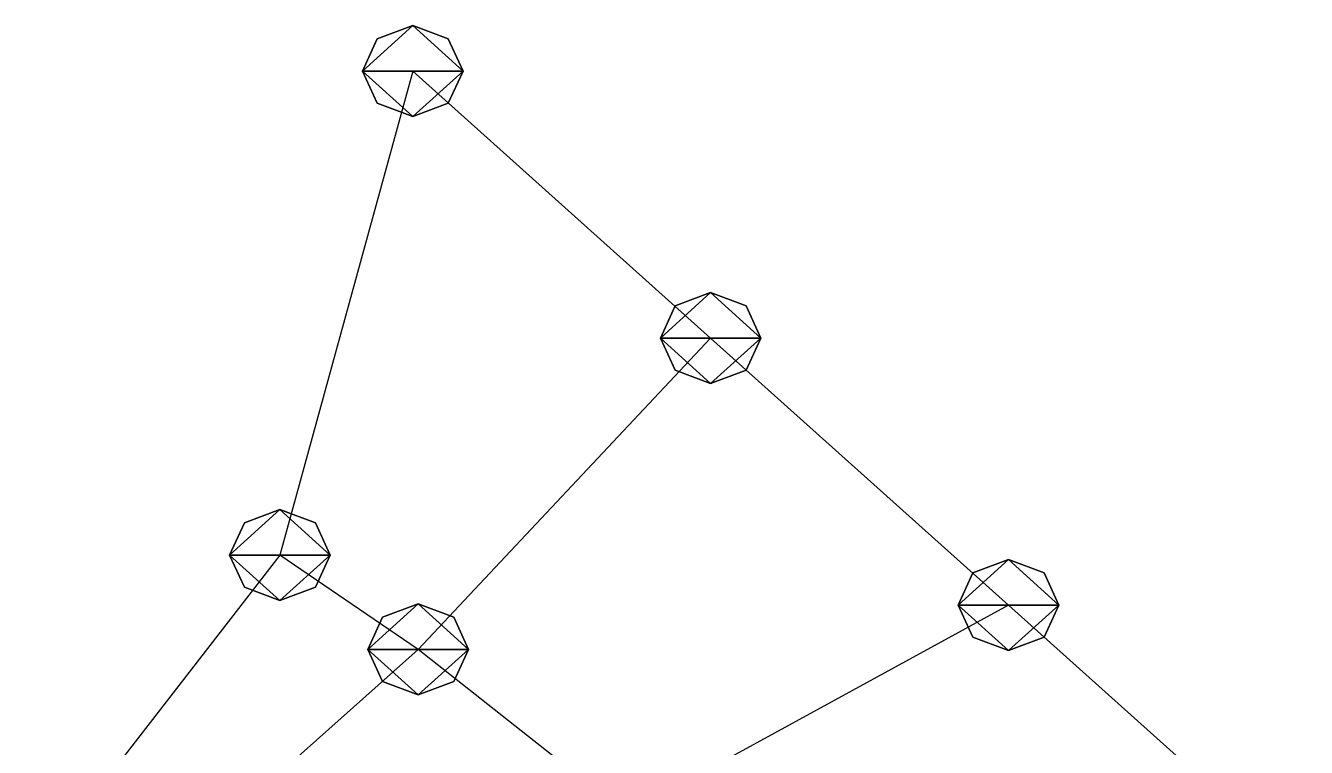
# Model space of a CAD drawing. Header units: metres. Extents: x -74 to 76, y -49 to 49.
# Drawn here: x 8.39 to 33.87, y 34.52 to 48.89 of the extents above; entities that cross this region are included whole.
import ezdxf

# ---------------------------------------------------------------- set-up
doc = ezdxf.new("R2010")
doc.units = ezdxf.units.M

msp = doc.modelspace()

# ---------------------------------------------------------------- linework, layer by layer
for p, q in [((16.088871, 48.886387, -193.25966), (15.381764, 48.621105, -193.13551)), ((16.088871, 48.886387, -193.25966), (15.381764, 48.621105, -193.13551)), ((16.795979, 48.621105, -193.13551), (16.088871, 48.886387, -193.25966)), ((16.795979, 48.621105, -193.13551), (16.088871, 48.886387, -193.25966)), ((15.381764, 48.621105, -193.13551), (15.088871, 47.98065, -192.83582)), ((15.381764, 48.621105, -193.13551), (15.088871, 47.98065, -192.83582)), ((17.088871, 47.98065, -192.83582), (16.795979, 48.621105, -193.13551)), ((17.088871, 47.98065, -192.83582), (16.795979, 48.621105, -193.13551)), ((16.088871, 47.98065, -192.83582), (13.444416, 38.344917, -193.00928)), ((15.088871, 47.98065, -192.83582), (15.381764, 47.3402, -192.53612)), ((15.088871, 47.98065, -192.83582), (15.381764, 47.3402, -192.53612)), ((22.015461, 42.665802, -191.43295), (16.088871, 47.98065, -192.83582)), ((16.795979, 47.3402, -192.53612), (17.088871, 47.98065, -192.83582)), ((16.795979, 47.3402, -192.53612), (17.088871, 47.98065, -192.83582)), ((15.381764, 47.3402, -192.53612), (16.088871, 47.074917, -192.41197)), ((15.381764, 47.3402, -192.53612), (16.088871, 47.074917, -192.41197)), ((16.088871, 47.074917, -192.41197), (16.795979, 47.3402, -192.53612)), ((16.088871, 47.074917, -192.41197), (16.795979, 47.3402, -192.53612)), ((22.015461, 43.571537, -191.8568), (21.308353, 43.306255, -191.73265)), ((22.015461, 43.571537, -191.8568), (21.308353, 43.306255, -191.73265)), ((22.015461, 43.571537, -191.8568), (21.308353, 43.306255, -191.73265)), ((22.722569, 43.306255, -191.73265), (22.015461, 43.571537, -191.8568)), ((22.722569, 43.306255, -191.73265), (22.015461, 43.571537, -191.8568)), ((22.722569, 43.306255, -191.73265), (22.015461, 43.571537, -191.8568)), ((21.308353, 43.306255, -191.73265), (21.015461, 42.665802, -191.43295)), ((21.308353, 43.306255, -191.73265), (21.015461, 42.665802, -191.43295)), ((21.308353, 43.306255, -191.73265), (21.015461, 42.665802, -191.43295)), ((23.015461, 42.665802, -191.43295), (22.722569, 43.306255, -191.73265)), ((23.015461, 42.665802, -191.43295), (22.722569, 43.306255, -191.73265)), ((23.015461, 42.665802, -191.43295), (22.722569, 43.306255, -191.73265)), ((22.015461, 42.665802, -191.43295), (16.196423, 36.467964, -190.87805)), ((21.015461, 42.665802, -191.43295), (21.308353, 42.02535, -191.13326)), ((21.015461, 42.665802, -191.43295), (21.308353, 42.02535, -191.13326)), ((21.015461, 42.665802, -191.43295), (21.308353, 42.02535, -191.13326)), ((27.942036, 37.35096, -190.03009), (22.015461, 42.665802, -191.43295)), ((22.722569, 42.02535, -191.13326), (23.015461, 42.665802, -191.43295)), ((22.722569, 42.02535, -191.13326), (23.015461, 42.665802, -191.43295)), ((22.722569, 42.02535, -191.13326), (23.015461, 42.665802, -191.43295)), ((21.308353, 42.02535, -191.13326), (22.015461, 41.760067, -191.00911)), ((21.308353, 42.02535, -191.13326), (22.015461, 41.760067, -191.00911)), ((21.308353, 42.02535, -191.13326), (22.015461, 41.760067, -191.00911)), ((22.015461, 41.760067, -191.00911), (22.722569, 42.02535, -191.13326)), ((22.015461, 41.760067, -191.00911), (22.722569, 42.02535, -191.13326)), ((22.015461, 41.760067, -191.00911), (22.722569, 42.02535, -191.13326)), ((13.444416, 39.250652, -193.43312), (12.737309, 38.98537, -193.30898)), ((13.444416, 39.250652, -193.43312), (12.737309, 38.98537, -193.30898)), ((13.444416, 39.250652, -193.43312), (12.737309, 38.98537, -193.30898)), ((14.151523, 38.98537, -193.30898), (13.444416, 39.250652, -193.43312)), ((14.151523, 38.98537, -193.30898), (13.444416, 39.250652, -193.43312)), ((14.151523, 38.98537, -193.30898), (13.444416, 39.250652, -193.43312)), ((12.737309, 38.98537, -193.30898), (12.444416, 38.344917, -193.00928)), ((12.737309, 38.98537, -193.30898), (12.444416, 38.344917, -193.00928)), ((12.737309, 38.98537, -193.30898), (12.444416, 38.344917, -193.00928)), ((14.444416, 38.344917, -193.00928), (14.151523, 38.98537, -193.30898)), ((14.444416, 38.344917, -193.00928), (14.151523, 38.98537, -193.30898)), ((14.444416, 38.344917, -193.00928), (14.151523, 38.98537, -193.30898)), ((13.444416, 38.344917, -193.00928), (8.385174, 31.814072, -195.78531)), ((12.444416, 38.344917, -193.00928), (12.737309, 37.704464, -192.70958)), ((12.444416, 38.344917, -193.00928), (12.737309, 37.704464, -192.70958)), ((12.444416, 38.344917, -193.00928), (12.737309, 37.704464, -192.70958)), ((16.196423, 36.467964, -190.87805), (13.444416, 38.344917, -193.00928)), ((14.151523, 37.704464, -192.70958), (14.444416, 38.344917, -193.00928)), ((14.151523, 37.704464, -192.70958), (14.444416, 38.344917, -193.00928)), ((14.151523, 37.704464, -192.70958), (14.444416, 38.344917, -193.00928)), ((27.942036, 38.256695, -190.45393), (27.234928, 37.991413, -190.32979)), ((27.942036, 38.256695, -190.45393), (27.234928, 37.991413, -190.32979)), ((27.942036, 38.256695, -190.45393), (27.234928, 37.991413, -190.32979)), ((28.649143, 37.991413, -190.32979), (27.942036, 38.256695, -190.45393)), ((28.649143, 37.991413, -190.32979), (27.942036, 38.256695, -190.45393)), ((28.649143, 37.991413, -190.32979), (27.942036, 38.256695, -190.45393)), ((27.234928, 37.991413, -190.32979), (26.942036, 37.35096, -190.03009)), ((27.234928, 37.991413, -190.32979), (26.942036, 37.35096, -190.03009)), ((27.234928, 37.991413, -190.32979), (26.942036, 37.35096, -190.03009)), ((28.942036, 37.35096, -190.03009), (28.649143, 37.991413, -190.32979)), ((28.942036, 37.35096, -190.03009), (28.649143, 37.991413, -190.32979)), ((28.942036, 37.35096, -190.03009), (28.649143, 37.991413, -190.32979)), ((12.737309, 37.704464, -192.70958), (13.444416, 37.439182, -192.58543)), ((12.737309, 37.704464, -192.70958), (13.444416, 37.439182, -192.58543)), ((12.737309, 37.704464, -192.70958), (13.444416, 37.439182, -192.58543)), ((13.444416, 37.439182, -192.58543), (14.151523, 37.704464, -192.70958)), ((13.444416, 37.439182, -192.58543), (14.151523, 37.704464, -192.70958)), ((13.444416, 37.439182, -192.58543), (14.151523, 37.704464, -192.70958)), ((16.196423, 37.3737, -191.3019), (15.489316, 37.108418, -191.17775)), ((16.196423, 37.3737, -191.3019), (15.489316, 37.108418, -191.17775)), ((16.196423, 37.3737, -191.3019), (15.489316, 37.108418, -191.17775)), ((16.196423, 37.3737, -191.3019), (15.489316, 37.108418, -191.17775)), ((16.90353, 37.108418, -191.17775), (16.196423, 37.3737, -191.3019)), ((16.90353, 37.108418, -191.17775), (16.196423, 37.3737, -191.3019)), ((16.90353, 37.108418, -191.17775), (16.196423, 37.3737, -191.3019)), ((16.90353, 37.108418, -191.17775), (16.196423, 37.3737, -191.3019)), ((27.942036, 37.35096, -190.03009), (20.340496, 33.19207, -188.64796)), ((26.942036, 37.35096, -190.03009), (27.234928, 36.710506, -189.7304)), ((26.942036, 37.35096, -190.03009), (27.234928, 36.710506, -189.7304)), ((26.942036, 37.35096, -190.03009), (27.234928, 36.710506, -189.7304)), ((33.868618, 32.03611, -188.62723), (27.942036, 37.35096, -190.03009)), ((28.649143, 36.710506, -189.7304), (28.942036, 37.35096, -190.03009)), ((28.649143, 36.710506, -189.7304), (28.942036, 37.35096, -190.03009)), ((28.649143, 36.710506, -189.7304), (28.942036, 37.35096, -190.03009)), ((15.489316, 37.108418, -191.17775), (15.196423, 36.467964, -190.87805)), ((15.489316, 37.108418, -191.17775), (15.196423, 36.467964, -190.87805)), ((15.489316, 37.108418, -191.17775), (15.196423, 36.467964, -190.87805)), ((15.489316, 37.108418, -191.17775), (15.196423, 36.467964, -190.87805)), ((17.196423, 36.467964, -190.87805), (16.90353, 37.108418, -191.17775)), ((17.196423, 36.467964, -190.87805), (16.90353, 37.108418, -191.17775)), ((17.196423, 36.467964, -190.87805), (16.90353, 37.108418, -191.17775)), ((17.196423, 36.467964, -190.87805), (16.90353, 37.108418, -191.17775)), ((27.234928, 36.710506, -189.7304), (27.942036, 36.445225, -189.60625)), ((27.234928, 36.710506, -189.7304), (27.942036, 36.445225, -189.60625)), ((27.234928, 36.710506, -189.7304), (27.942036, 36.445225, -189.60625)), ((27.942036, 36.445225, -189.60625), (28.649143, 36.710506, -189.7304)), ((27.942036, 36.445225, -189.60625), (28.649143, 36.710506, -189.7304)), ((27.942036, 36.445225, -189.60625), (28.649143, 36.710506, -189.7304)), ((16.196423, 36.467964, -190.87805), (10.1920395, 31.113976, -193.20142)), ((15.196423, 36.467964, -190.87805), (15.489316, 35.82751, -190.57835)), ((15.196423, 36.467964, -190.87805), (15.489316, 35.82751, -190.57835)), ((15.196423, 36.467964, -190.87805), (15.489316, 35.82751, -190.57835)), ((15.196423, 36.467964, -190.87805), (15.489316, 35.82751, -190.57835)), ((20.340496, 33.19207, -188.64796), (16.196423, 36.467964, -190.87805)), ((16.90353, 35.82751, -190.57835), (17.196423, 36.467964, -190.87805)), ((16.90353, 35.82751, -190.57835), (17.196423, 36.467964, -190.87805)), ((16.90353, 35.82751, -190.57835), (17.196423, 36.467964, -190.87805)), ((16.90353, 35.82751, -190.57835), (17.196423, 36.467964, -190.87805)), ((15.489316, 35.82751, -190.57835), (16.196423, 35.56223, -190.45421)), ((15.489316, 35.82751, -190.57835), (16.196423, 35.56223, -190.45421)), ((15.489316, 35.82751, -190.57835), (16.196423, 35.56223, -190.45421)), ((15.489316, 35.82751, -190.57835), (16.196423, 35.56223, -190.45421)), ((16.196423, 35.56223, -190.45421), (16.90353, 35.82751, -190.57835)), ((16.196423, 35.56223, -190.45421), (16.90353, 35.82751, -190.57835)), ((16.196423, 35.56223, -190.45421), (16.90353, 35.82751, -190.57835)), ((16.196423, 35.56223, -190.45421), (16.90353, 35.82751, -190.57835))]:
    msp.add_line(p, q)
for points in [[(15.088871, 47.98065, -192.83582), (15.381764, 48.621105, -193.13551), (16.088871, 48.886387, -193.25966), (16.08897, 48.886486, -193.25955)], [(15.088871, 47.98065, -192.83582), (15.381764, 48.621105, -193.13551), (16.088871, 48.886387, -193.25966), (16.08897, 48.886486, -193.25955)], [(15.088871, 47.98065, -192.83582), (16.088871, 48.886387, -193.25966), (17.088871, 47.98065, -192.83582), (17.08897, 47.98075, -192.83571)], [(15.088871, 47.98065, -192.83582), (16.088871, 48.886387, -193.25966), (17.088871, 47.98065, -192.83582), (17.08897, 47.98075, -192.83571)], [(16.088871, 48.886387, -193.25966), (16.795979, 48.621105, -193.13551), (17.088871, 47.98065, -192.83582), (17.08897, 47.98075, -192.83571)], [(16.088871, 48.886387, -193.25966), (16.795979, 48.621105, -193.13551), (17.088871, 47.98065, -192.83582), (17.08897, 47.98075, -192.83571)], [(16.088871, 47.074917, -192.41197), (15.381764, 47.3402, -192.53612), (15.088871, 47.98065, -192.83582), (15.088971, 47.98075, -192.83571)], [(17.088871, 47.98065, -192.83582), (16.088871, 47.074917, -192.41197), (15.088871, 47.98065, -192.83582), (15.088971, 47.98075, -192.83571)], [(16.088871, 47.074917, -192.41197), (15.381764, 47.3402, -192.53612), (15.088871, 47.98065, -192.83582), (15.088971, 47.98075, -192.83571)], [(17.088871, 47.98065, -192.83582), (16.088871, 47.074917, -192.41197), (15.088871, 47.98065, -192.83582), (15.088971, 47.98075, -192.83571)], [(17.088871, 47.98065, -192.83582), (16.795979, 47.3402, -192.53612), (16.088871, 47.074917, -192.41197), (16.08897, 47.075016, -192.41187)], [(17.088871, 47.98065, -192.83582), (16.795979, 47.3402, -192.53612), (16.088871, 47.074917, -192.41197), (16.08897, 47.075016, -192.41187)], [(21.015461, 42.665802, -191.43295), (21.308353, 43.306255, -191.73265), (22.015461, 43.571537, -191.8568), (22.01556, 43.571636, -191.85669)], [(21.015461, 42.665802, -191.43295), (21.308353, 43.306255, -191.73265), (22.015461, 43.571537, -191.8568), (22.01556, 43.571636, -191.85669)], [(21.015461, 42.665802, -191.43295), (21.308353, 43.306255, -191.73265), (22.015461, 43.571537, -191.8568), (22.01556, 43.571636, -191.85669)], [(21.015461, 42.665802, -191.43295), (22.015461, 43.571537, -191.8568), (23.015461, 42.665802, -191.43295), (23.01556, 42.6659, -191.43285)], [(21.015461, 42.665802, -191.43295), (22.015461, 43.571537, -191.8568), (23.015461, 42.665802, -191.43295), (23.01556, 42.6659, -191.43285)], [(21.015461, 42.665802, -191.43295), (22.015461, 43.571537, -191.8568), (23.015461, 42.665802, -191.43295), (23.01556, 42.6659, -191.43285)], [(22.015461, 43.571537, -191.8568), (22.722569, 43.306255, -191.73265), (23.015461, 42.665802, -191.43295), (23.01556, 42.6659, -191.43285)], [(22.015461, 43.571537, -191.8568), (22.722569, 43.306255, -191.73265), (23.015461, 42.665802, -191.43295), (23.01556, 42.6659, -191.43285)], [(22.015461, 43.571537, -191.8568), (22.722569, 43.306255, -191.73265), (23.015461, 42.665802, -191.43295), (23.01556, 42.6659, -191.43285)], [(22.015461, 41.760067, -191.00911), (21.308353, 42.02535, -191.13326), (21.015461, 42.665802, -191.43295), (21.01556, 42.6659, -191.43285)], [(23.015461, 42.665802, -191.43295), (22.015461, 41.760067, -191.00911), (21.015461, 42.665802, -191.43295), (21.01556, 42.6659, -191.43285)], [(22.015461, 41.760067, -191.00911), (21.308353, 42.02535, -191.13326), (21.015461, 42.665802, -191.43295), (21.01556, 42.6659, -191.43285)], [(23.015461, 42.665802, -191.43295), (22.015461, 41.760067, -191.00911), (21.015461, 42.665802, -191.43295), (21.01556, 42.6659, -191.43285)], [(22.015461, 41.760067, -191.00911), (21.308353, 42.02535, -191.13326), (21.015461, 42.665802, -191.43295), (21.01556, 42.6659, -191.43285)], [(23.015461, 42.665802, -191.43295), (22.015461, 41.760067, -191.00911), (21.015461, 42.665802, -191.43295), (21.01556, 42.6659, -191.43285)], [(23.015461, 42.665802, -191.43295), (22.722569, 42.02535, -191.13326), (22.015461, 41.760067, -191.00911), (22.01556, 41.760166, -191.009)], [(23.015461, 42.665802, -191.43295), (22.722569, 42.02535, -191.13326), (22.015461, 41.760067, -191.00911), (22.01556, 41.760166, -191.009)], [(23.015461, 42.665802, -191.43295), (22.722569, 42.02535, -191.13326), (22.015461, 41.760067, -191.00911), (22.01556, 41.760166, -191.009)], [(12.444416, 38.344917, -193.00928), (12.737309, 38.98537, -193.30898), (13.444416, 39.250652, -193.43312), (13.444516, 39.25075, -193.43301)], [(12.444416, 38.344917, -193.00928), (12.737309, 38.98537, -193.30898), (13.444416, 39.250652, -193.43312), (13.444516, 39.25075, -193.43301)], [(12.444416, 38.344917, -193.00928), (12.737309, 38.98537, -193.30898), (13.444416, 39.250652, -193.43312), (13.444516, 39.25075, -193.43301)], [(12.444416, 38.344917, -193.00928), (13.444416, 39.250652, -193.43312), (14.444416, 38.344917, -193.00928), (14.444516, 38.345016, -193.00917)], [(12.444416, 38.344917, -193.00928), (13.444416, 39.250652, -193.43312), (14.444416, 38.344917, -193.00928), (14.444516, 38.345016, -193.00917)], [(12.444416, 38.344917, -193.00928), (13.444416, 39.250652, -193.43312), (14.444416, 38.344917, -193.00928), (14.444516, 38.345016, -193.00917)], [(13.444416, 39.250652, -193.43312), (14.151523, 38.98537, -193.30898), (14.444416, 38.344917, -193.00928), (14.444516, 38.345016, -193.00917)], [(13.444416, 39.250652, -193.43312), (14.151523, 38.98537, -193.30898), (14.444416, 38.344917, -193.00928), (14.444516, 38.345016, -193.00917)], [(13.444416, 39.250652, -193.43312), (14.151523, 38.98537, -193.30898), (14.444416, 38.344917, -193.00928), (14.444516, 38.345016, -193.00917)], [(13.444416, 37.439182, -192.58543), (12.737309, 37.704464, -192.70958), (12.444416, 38.344917, -193.00928), (12.444516, 38.345016, -193.00917)], [(14.444416, 38.344917, -193.00928), (13.444416, 37.439182, -192.58543), (12.444416, 38.344917, -193.00928), (12.444516, 38.345016, -193.00917)], [(13.444416, 37.439182, -192.58543), (12.737309, 37.704464, -192.70958), (12.444416, 38.344917, -193.00928), (12.444516, 38.345016, -193.00917)], [(14.444416, 38.344917, -193.00928), (13.444416, 37.439182, -192.58543), (12.444416, 38.344917, -193.00928), (12.444516, 38.345016, -193.00917)], [(13.444416, 37.439182, -192.58543), (12.737309, 37.704464, -192.70958), (12.444416, 38.344917, -193.00928), (12.444516, 38.345016, -193.00917)], [(14.444416, 38.344917, -193.00928), (13.444416, 37.439182, -192.58543), (12.444416, 38.344917, -193.00928), (12.444516, 38.345016, -193.00917)], [(14.444416, 38.344917, -193.00928), (14.151523, 37.704464, -192.70958), (13.444416, 37.439182, -192.58543), (13.444516, 37.43928, -192.58533)], [(14.444416, 38.344917, -193.00928), (14.151523, 37.704464, -192.70958), (13.444416, 37.439182, -192.58543), (13.444516, 37.43928, -192.58533)], [(14.444416, 38.344917, -193.00928), (14.151523, 37.704464, -192.70958), (13.444416, 37.439182, -192.58543), (13.444516, 37.43928, -192.58533)], [(26.942036, 37.35096, -190.03009), (27.234928, 37.991413, -190.32979), (27.942036, 38.256695, -190.45393), (27.942135, 38.256794, -190.45383)], [(26.942036, 37.35096, -190.03009), (27.234928, 37.991413, -190.32979), (27.942036, 38.256695, -190.45393), (27.942135, 38.256794, -190.45383)], [(26.942036, 37.35096, -190.03009), (27.234928, 37.991413, -190.32979), (27.942036, 38.256695, -190.45393), (27.942135, 38.256794, -190.45383)], [(26.942036, 37.35096, -190.03009), (27.942036, 38.256695, -190.45393), (28.942036, 37.35096, -190.03009), (28.942135, 37.35106, -190.02998)], [(26.942036, 37.35096, -190.03009), (27.942036, 38.256695, -190.45393), (28.942036, 37.35096, -190.03009), (28.942135, 37.35106, -190.02998)], [(26.942036, 37.35096, -190.03009), (27.942036, 38.256695, -190.45393), (28.942036, 37.35096, -190.03009), (28.942135, 37.35106, -190.02998)], [(27.942036, 38.256695, -190.45393), (28.649143, 37.991413, -190.32979), (28.942036, 37.35096, -190.03009), (28.942135, 37.35106, -190.02998)], [(27.942036, 38.256695, -190.45393), (28.649143, 37.991413, -190.32979), (28.942036, 37.35096, -190.03009), (28.942135, 37.35106, -190.02998)], [(27.942036, 38.256695, -190.45393), (28.649143, 37.991413, -190.32979), (28.942036, 37.35096, -190.03009), (28.942135, 37.35106, -190.02998)], [(15.196423, 36.467964, -190.87805), (15.489316, 37.108418, -191.17775), (16.196423, 37.3737, -191.3019), (16.196522, 37.3738, -191.30179)], [(15.196423, 36.467964, -190.87805), (15.489316, 37.108418, -191.17775), (16.196423, 37.3737, -191.3019), (16.196522, 37.3738, -191.30179)], [(15.196423, 36.467964, -190.87805), (15.489316, 37.108418, -191.17775), (16.196423, 37.3737, -191.3019), (16.196522, 37.3738, -191.30179)], [(15.196423, 36.467964, -190.87805), (15.489316, 37.108418, -191.17775), (16.196423, 37.3737, -191.3019), (16.196522, 37.3738, -191.30179)], [(15.196423, 36.467964, -190.87805), (16.196423, 37.3737, -191.3019), (17.196423, 36.467964, -190.87805), (17.196522, 36.468063, -190.87794)], [(15.196423, 36.467964, -190.87805), (16.196423, 37.3737, -191.3019), (17.196423, 36.467964, -190.87805), (17.196522, 36.468063, -190.87794)], [(15.196423, 36.467964, -190.87805), (16.196423, 37.3737, -191.3019), (17.196423, 36.467964, -190.87805), (17.196522, 36.468063, -190.87794)], [(15.196423, 36.467964, -190.87805), (16.196423, 37.3737, -191.3019), (17.196423, 36.467964, -190.87805), (17.196522, 36.468063, -190.87794)], [(16.196423, 37.3737, -191.3019), (16.90353, 37.108418, -191.17775), (17.196423, 36.467964, -190.87805), (17.196522, 36.468063, -190.87794)], [(16.196423, 37.3737, -191.3019), (16.90353, 37.108418, -191.17775), (17.196423, 36.467964, -190.87805), (17.196522, 36.468063, -190.87794)], [(16.196423, 37.3737, -191.3019), (16.90353, 37.108418, -191.17775), (17.196423, 36.467964, -190.87805), (17.196522, 36.468063, -190.87794)], [(16.196423, 37.3737, -191.3019), (16.90353, 37.108418, -191.17775), (17.196423, 36.467964, -190.87805), (17.196522, 36.468063, -190.87794)], [(27.942036, 36.445225, -189.60625), (27.234928, 36.710506, -189.7304), (26.942036, 37.35096, -190.03009), (26.942135, 37.35106, -190.02998)], [(28.942036, 37.35096, -190.03009), (27.942036, 36.445225, -189.60625), (26.942036, 37.35096, -190.03009), (26.942135, 37.35106, -190.02998)], [(27.942036, 36.445225, -189.60625), (27.234928, 36.710506, -189.7304), (26.942036, 37.35096, -190.03009), (26.942135, 37.35106, -190.02998)], [(28.942036, 37.35096, -190.03009), (27.942036, 36.445225, -189.60625), (26.942036, 37.35096, -190.03009), (26.942135, 37.35106, -190.02998)], [(27.942036, 36.445225, -189.60625), (27.234928, 36.710506, -189.7304), (26.942036, 37.35096, -190.03009), (26.942135, 37.35106, -190.02998)], [(28.942036, 37.35096, -190.03009), (27.942036, 36.445225, -189.60625), (26.942036, 37.35096, -190.03009), (26.942135, 37.35106, -190.02998)], [(28.942036, 37.35096, -190.03009), (28.649143, 36.710506, -189.7304), (27.942036, 36.445225, -189.60625), (27.942135, 36.445324, -189.60614)], [(28.942036, 37.35096, -190.03009), (28.649143, 36.710506, -189.7304), (27.942036, 36.445225, -189.60625), (27.942135, 36.445324, -189.60614)], [(28.942036, 37.35096, -190.03009), (28.649143, 36.710506, -189.7304), (27.942036, 36.445225, -189.60625), (27.942135, 36.445324, -189.60614)], [(16.196423, 35.56223, -190.45421), (15.489316, 35.82751, -190.57835), (15.196423, 36.467964, -190.87805), (15.196523, 36.468063, -190.87794)], [(17.196423, 36.467964, -190.87805), (16.196423, 35.56223, -190.45421), (15.196423, 36.467964, -190.87805), (15.196523, 36.468063, -190.87794)], [(16.196423, 35.56223, -190.45421), (15.489316, 35.82751, -190.57835), (15.196423, 36.467964, -190.87805), (15.196523, 36.468063, -190.87794)], [(17.196423, 36.467964, -190.87805), (16.196423, 35.56223, -190.45421), (15.196423, 36.467964, -190.87805), (15.196523, 36.468063, -190.87794)], [(16.196423, 35.56223, -190.45421), (15.489316, 35.82751, -190.57835), (15.196423, 36.467964, -190.87805), (15.196523, 36.468063, -190.87794)], [(17.196423, 36.467964, -190.87805), (16.196423, 35.56223, -190.45421), (15.196423, 36.467964, -190.87805), (15.196523, 36.468063, -190.87794)], [(16.196423, 35.56223, -190.45421), (15.489316, 35.82751, -190.57835), (15.196423, 36.467964, -190.87805), (15.196523, 36.468063, -190.87794)], [(17.196423, 36.467964, -190.87805), (16.196423, 35.56223, -190.45421), (15.196423, 36.467964, -190.87805), (15.196523, 36.468063, -190.87794)], [(17.196423, 36.467964, -190.87805), (16.90353, 35.82751, -190.57835), (16.196423, 35.56223, -190.45421), (16.196522, 35.56233, -190.4541)], [(17.196423, 36.467964, -190.87805), (16.90353, 35.82751, -190.57835), (16.196423, 35.56223, -190.45421), (16.196522, 35.56233, -190.4541)], [(17.196423, 36.467964, -190.87805), (16.90353, 35.82751, -190.57835), (16.196423, 35.56223, -190.45421), (16.196522, 35.56233, -190.4541)], [(17.196423, 36.467964, -190.87805), (16.90353, 35.82751, -190.57835), (16.196423, 35.56223, -190.45421), (16.196522, 35.56233, -190.4541)]]:
    msp.add_3dface(points)

doc.saveas('drawing.dxf')
